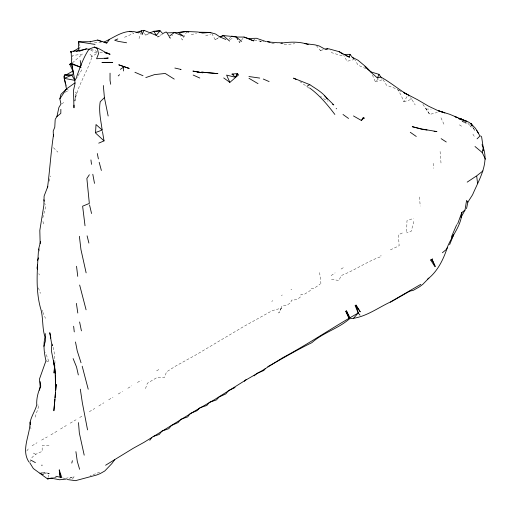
<?xml version="1.0" encoding="UTF-8"?>
<svg xmlns="http://www.w3.org/2000/svg" width="511" height="511" viewBox="0 0 511 511"><rect width="100%" height="100%" fill="white"/><g stroke="black" fill="none" stroke-linecap="round" stroke-linejoin="round"><path stroke-width="0.38" stroke-dasharray="2.56 1.92" d="M406.647 231.598L406.98 220.752L413.712 218.293M74.893 101.037L75.398 91.98L76.305 92.976L74.893 101.037C77.793 84.877 87.751 71.566 92.178 55.967L88.454 53.176M55.003 363.104L54.607 354.34L52.32 343.775M39.577 251.105L39.909 248.039M49.158 181.201L50.461 176.033M42.809 217.865L45.677 206.776L44.783 203.276M413.821 221.487L411.234 231.215L406.699 232.882M29.97 461.97C30.999 456.112 37.105 453.251 42.145 451.481L42.177 445.739L50.104 445.822M47.996 477.523L49.267 473.314L41.404 472.247M35.106 417.161L39.092 405.159L37.533 405.006M139.024 38.6L141.406 31.465M145.52 388.609L147.334 383.269L156.89 377.591L164.67 377.322L166.458 371.925L175.88 365.927L195.298 355.26L243.102 326.88L272.146 310.701L281.274 308.133L282.046 305.827L286.147 305.54L290.555 302.946L291.589 300.104L296.086 299.759L299.976 297.498L301.088 294.291L304.454 294.279L310.113 290.65L310.688 288.696L313.639 288.645L320.058 284.173M186.892 31.503L182.293 40.024L180.581 36.453M78.624 50.199L80.304 47.159L79.192 43.793M383.039 79.588L386.54 85.222L397.456 89.272L400.963 94.88L403.818 101.759L407.689 95.595M77.94 75.743L81.511 70.48L81.281 67.414M169.409 37.028L170.169 38.312L172.437 35.118M26.776 451.015L28.827 448.179M236.561 37.635L239.659 42.502L241.096 40.688M241.575 40.082L243.012 38.268M72.37 479.043L74.14 476.808L64.469 478.475M92.178 55.967L91.405 56.855L96.924 53.399M229.158 38.836L230.614 37.201M372.404 74.989L375.33 81.728L379.928 77.448M72.441 62.84L82.59 54.07L72.441 55.61L72.441 59.225M157.018 35.827L157.816 37.041L161.482 34.448M331.102 275.576L335.114 272.868M271.731 301.413L272.855 300.685M98.872 405.958L103.874 402.802M32.084 445.777L37.028 442.73M79.671 417.557L83.434 415.258M137.395 382.509L141.285 380.133M50.921 434.867L57.04 431.15M156.602 370.89L160.052 368.789M341.073 269.054L343.96 267.298M79.02 47.938L80.304 47.159M60.553 429.004L66.334 425.497M127.82 388.271L131.864 385.818M108.658 399.8L112.995 397.181M281.357 295.562L282.296 295M89.297 411.713L94.803 408.417M290.931 289.807L291.768 289.309M118.258 393.994L122.48 391.49M70.16 423.191L76.056 419.761M41.615 440.099L47.344 436.879M211.848 33.566L215.131 39.615L218.58 37.712M144.249 33.464L145.814 35.087L150.33 32.659M61.671 103.707L63.779 102.602M157.816 37.041L162.524 34.601M65.191 92.223L68.749 90.421L66.487 88.92M390.404 249.873L399.136 245.759L398.427 234.721L402.84 232.78M215.131 39.615L219.168 37.731M229.771 39.577L233.917 37.788M124.531 37.271L133.722 33.311L132.432 32.615M145.814 35.087L149.276 33.605M99.632 472.151L90.172 475.875M380.178 256.892C366.528 261.804 354.653 270.46 341.048 275.608L339.042 280.494L330.623 279.262M205.658 35.891L211.164 33.828M403.818 101.759L411.719 99.255L415.188 104.94M69.266 478.334L74.14 476.808M191.274 34.786L196.531 33.151M316.354 45.536L320.263 50.365L323.271 49.478M54.888 477.587L56.299 477.191M375.33 81.728L382.337 79.786M422.878 104.34L429.706 114.426L437.327 112.452M354.634 59.397L347.033 61.32L343.769 55.239M53.221 477.644L55.399 477.133M320.263 50.365L323.354 49.797M271.699 43.633L275.557 43.448M284.161 44.706L294.758 43.761M99.83 52.837L104.423 52.473M261.357 41.314L254.765 40.26M426.212 109.035L431.207 109.124M261.351 41.353L259.888 41.314L263.817 41.634M43.065 473.135L49.267 473.314L41.046 472.541M94.375 42.151L101.204 42.496M320.365 283.298L320.927 283.362L319.63 272.593M380.535 255.807L381.27 255.902M90.837 49.599L93.756 50.078L97.173 51.72M62.617 477.906L64.897 478.443M96.898 52.85L94.363 52.173L90.345 49.771M342.095 55.82L332.022 52.799L330.157 50.519M365.806 68.646L358.07 65.146L355.017 60.036M45.964 360.766L49.113 362.19L45.447 352.603M400.126 90.888L398.037 89.93L401.474 91.629M33.317 453.059L35.719 454.228M323.489 98.604L328.043 101.229M459.408 124.844L462.544 126.817M461.554 120.724L464.812 122.812L461.65 120.685M309.04 88.122L299.861 81.562M463.994 121.509L466.824 123.975L463.937 121.267M53.457 147.698L57.909 152.137M320.563 96.157L321.649 97.288M467.852 123.215L471.18 127.086L468.753 124.135M410.352 97.652L411.719 99.255M425.618 108.006L429.706 114.426M236.555 37.488L239.659 42.502M472.886 134.099L475.045 137.619M169.377 36.952L170.169 38.312M473.652 128.382L474.745 130.343L473.684 128.363M472.471 126.492L474.336 129.966L473.64 128.58M65.951 84.341L66.884 86.365M440.98 117.786L443.995 124.352M42.86 312.24L45.466 318.353M38.421 287.878L40.426 293.371M42.068 310.19L42.566 311.563M38.855 273.609L39.315 274.988M52.448 344.471L52.818 345.915L52.224 343.533M42.95 221.467L43.94 225.69M30.622 426.321L31.005 429.183M440.086 151.512L441.031 163.316M433.149 163.341L433.705 168.33M419.454 197.003L420.227 206.067M281.274 308.133L278.763 313L281.274 308.133"/><path stroke-width="0.77" d="M110.044 73.156L110.037 80.393L110.689 84.264M60.854 109.328L60.822 113.314L56.913 116.578L55.175 119.389M123.585 70.978L123.624 67.311L123.145 67.139M38.529 249.215L38.504 249.553C37.444 268.748 35.285 288.543 40.369 307.59C43.524 317.127 41.883 327.449 44.994 337.036C43.141 344.963 44.15 352.948 45.964 360.766L39.424 379.175L40.177 386.367L39.532 390.219M74.018 105.125L73.967 107.815L73.482 90.562L75.181 82.91M483.195 150.815L483.259 147.858L481.618 136.903L480.71 135.92M40.152 243.549L39.82 230.378L43.895 205.179L44.106 196.09L47.849 186.368M41.928 465.693L41.953 465.055M55.162 119.97L54.779 127.239L53.208 131.008L53.399 136.111M38.504 249.553L40.593 241.492M59.25 469.941L60.292 477.102L59.25 469.941L61.735 477.536L55.776 476.278M55.041 397.769L55.469 392.365M47.478 187.85C49.829 170.214 50.851 152.444 53.502 134.878M55.437 374.103L53.438 360.453L55.067 369.434L55.654 390.053L55.52 375.604M54.913 399.308L53.872 410.761L56.216 384.4L55.654 390.053M54.409 369.217L54.038 373.036L54.549 365.608L54.683 367.109L51.522 351.504L51.7 344.139L49.771 332.68L50.372 335.35M54.556 367.69L54.779 365.397M482.001 144.677C490.432 162.006 479.235 179.061 472.579 194.774L467.852 202.184L466.517 208.641M461.133 216.728L461.791 212.576L465.023 210.053L466.588 200.421L467.852 202.184M37.546 264.985L37.022 268.083L37.482 269.463M56.913 116.578L58.912 107.431L60.969 104.072L59.851 98.866L60.924 94.382L66.487 88.92L74.893 82.903L74.817 80.355L71.757 64.162L71.201 52.837M345.921 55.642L349.39 57.155L350.016 54.345L343.909 54.415M71.802 463.087L72.377 460.692M485.45 159.215L482.199 152.489L483.278 148.362M43.895 346.317L45.447 340.869L45.262 333.574M447.259 247.771C443.382 259.473 437.601 271.469 427.592 279.159M76.695 76.522C80.201 67.203 83.389 57.494 89.003 49.197L94.407 47.069C100.105 48.379 104.531 52.659 110.095 54.281L104.959 52.607M37.514 260.655L38.497 257.857M95.736 132.458L102.174 130.069L96.017 124.537L95.538 133.007L104.04 140.876L98.738 143.15M457.594 224.067L461.791 212.576C461.612 226.264 450.779 236.612 446.684 249.164L442.392 252.734M89.355 174.749L86.87 178.467L89.336 203.429L82.622 206.189L85.024 225.779M449.61 244.692L453.659 234.683L451.328 238.809M371.005 72.3L377.45 78.004L378.996 74.351L370.418 71.783M451.354 237.034L456.668 224.789M144.013 30.334L142.141 34.607L141.624 30.749L144.013 30.334L156.296 35.38L160.064 30.756L162.702 33.585L166.101 31.95L166.752 32.519M403.62 92.478L417.8 99.856L428.672 106.25L438.17 110.727L449.61 114.26L466.319 121.19M199.539 32.219L210.13 32.404L215.642 34.033L219.96 36.952L223.805 35.604L236.165 36.862M461.018 217.424L465.023 210.053M235.424 77.27L237.468 73.546L238.528 74.97L235.648 77.372L237.468 73.546L232 74.127L235.424 77.27L226.603 75.104L229.854 82.373L235.347 77.653M353.471 115.946L361.405 120.494L363.142 117.556L364.547 118.271M59.851 98.866L66.487 88.92L64.239 78.349L64.603 74.913L71.84 75.174L73.277 73.629L71.757 64.162L69.771 64.303L72.926 71.048L65.964 75.002L64.603 74.913L63.881 76.656L65.638 83.663M74.817 80.355L71.84 75.174L64.239 78.349L74.817 80.355L77.046 77.059M231.585 36.109L236.171 37.028L243.971 37.06L253.488 40.874L254.337 39.66M149.761 440.31L151.473 437.927M359.987 315.159L358.23 313.019L355.1 305.463L356.02 305.872L360.255 311.838L356.014 304.907L358.23 313.019C332.782 327.372 308.612 343.865 282.832 357.662L262.571 370.379L245.261 380.356L214.409 399.704L195.604 410.537L143.898 442.405L133.167 448.332L114.739 459.613L111.794 463.662L104.749 471.001L100.245 473.569L96.751 474.981L75.5 480.666L67.305 479.542M104.046 42.483L106.818 43.007L109.431 39.551M161.463 431.661L159.253 434.471L153.019 436.509M265.579 368.354L263.772 370.513L257.09 373.337L254.076 375.866M267.796 366.655C282.442 358.581 296.789 349.946 311.819 342.702C322.99 332.642 338.186 328.739 349.543 318.775L353.446 318.327L358.23 313.019M361.405 120.494L363.896 117.875M244.411 381.308L246.302 379.341M428.901 278.093L422.814 284.32L419.729 286.677L413.38 290.293L409.669 291.193L390.41 302.212M103.337 85.522L104.41 97.627L100.22 101.772C98.553 111.104 100.935 120.775 102.174 130.069M477.07 138.839L479.957 136.022L476.776 130.477M118.239 75.903L119.593 74.683M482.94 170.936L476.674 175.854L477.542 183.2M472.196 125.77L471.206 123.739L472.266 125.719M120.404 69.343L123.458 67.19M467.188 182.133L476.252 176.103M114.739 459.613L105.605 465.24M420.821 284.34L390.059 302.161C377.968 307.865 366.936 316.188 353.446 318.327M73.239 51.451L78.375 48.328M430.652 259.997L432.625 258.86L432.491 260.412L434.963 266.742L430.652 259.997L432.491 260.412L435.385 266.448M307.028 86.193L309.794 84.647C316.015 88.952 323.22 92.555 327.308 99.185M71.776 63.204L69.771 64.303L71.719 63.511L80.572 67.139L71.757 64.162M235.086 387.53L228.506 390.602L225.817 393.892L219.225 396.938L216.415 399.934L209.523 402.291L206.795 405.472L199.878 407.752L197.035 410.684L190.328 413.463L187.69 416.88L180.83 419.295L178.128 422.546L171.504 425.51L168.764 428.672L161.904 431.099M104.02 42.043C114.898 37.252 125.827 27.735 138.449 32.902L141.624 30.749L135.983 32.57M117.811 38.932L114.694 40.235L118.073 41.321L126.587 42.771M150.33 32.659L153.824 31.267L160.064 30.756L155.689 31.375M377.45 78.004L380.503 76.912C390.059 81.996 398.28 89.227 407.669 94.695L404.227 92.989M145.795 77.583L154.507 74.619L165.219 73.45L174.238 79.103M79.077 51.311L86.455 48.89L89.374 49.363M76.196 51.349L86.455 48.89M29.753 462.698L33.343 468.542L47.568 478.922L51.043 478.149L59.621 479.765L66.424 479.063M71.048 52.812L70.659 51.439L78.285 50.806L78.522 41.768L90.153 41.717L97.665 40.056L106.818 43.007M325.673 49.375L328.765 48.807L339.189 51.7L349.39 57.155M47.568 478.922L52.69 477.989M104.442 58.663L108.262 58.018L96.585 58.746L98.534 53.725L97.467 48.903L94.407 47.069M280.954 43.186C289.986 41.857 299.555 41.365 308.286 44.559M327.736 48.692L324.772 49.037L319.132 45.945L315.108 44.885L304.377 43.531M210.13 32.404L202.612 33.055L197.974 32.001L186.892 31.503L178.313 32.5L167.014 32.87L169.128 36.396L174.251 32.563L183.768 36.37L178.313 32.5L185.806 31.567L188.827 32.212M243.971 37.06L248.333 38.497L256.471 38.274L265.733 41.48M65.964 75.002L71.84 75.174M267.745 41.953L278.265 42.771M434.114 131.314L436.943 131.589L421.09 128.881L412.262 126.677L422.763 129.449L427.036 130.024M466.901 122.11L465.949 121.005L458.725 118.661C463.087 120.2 469.392 120.966 471.902 125.125M278.821 42.637L282.5 43.116M232 74.127L233.45 74.312M198.9 72.255L202.714 72.766L192.903 71.08L198.9 72.255L197.514 71.987M248.94 76.529L259.729 78.081M95.052 44.412L78.522 41.768L78.969 43.116M180.613 69.375L181.073 69.47L174.851 68.04M266.493 41.314L270.102 42.145M105.157 52.659L108.83 53.61L105.055 52.518M309.794 84.647L293.538 78.145L296.035 79.397M97.665 40.056L101.932 41.781M225.83 39.468L219.96 36.952L223.352 35.31L223.805 35.604M134.917 72.275L142.997 75.73M263.274 79.039L269.112 81.575M193.177 75.06L199.801 78.036M248.333 38.497L253.488 40.874M39.96 473.052L43.397 474.674M350.016 54.345L352.239 57.258L357.936 60.196L364.445 65.6L369.97 71.316M457.23 117.696L455.033 116.553L456.987 117.805M461.625 119.095L460.603 118.558L461.733 119.542M129.845 31.222L131.135 31.918M90.153 41.717L90.581 41.959M31.19 460.309L35.412 462.64M332.623 104.295L333.785 104.947L324.721 95.896M248.991 78.292L258.023 83.663M441.127 138.653L446.269 141.988M339.189 51.7L342.581 54.038M410.269 132.285L416.273 136.469M343.002 114.483L348.559 118.469M223.722 77.94L229.854 82.373M236.171 37.028L241.729 41.385M309.621 87.969C319.573 95.187 327.474 104.736 334.865 114.458M475.006 146.497L482.199 152.489M223.646 35.949L229.611 41.072M352.239 57.258L353.676 58.541M371.452 72.345L365.026 66.213L368.616 69.924M336.181 108.421L336.551 108.811M381.519 77.985L378.996 74.351M471.11 123.809L475.422 128.255L478.5 133.314M408.985 96.049L407.804 94.388M153.824 31.267L156.296 35.38M70.659 51.439L71.316 52.62M470.976 123.713L472.094 125.795M28.935 461.976C21.481 450.849 28.661 437.473 29.862 425.657C29.772 418.049 34.882 412.051 36.754 404.929C36.364 398.516 38.057 392.014 40.752 386.22L40.184 381.621M73.118 358.575L76.535 366.962L78.33 374.94M81.038 362.784L77.25 350.955L75.481 341.974M82.188 366.202L88.218 389.21M79.614 469.29L77.289 461.382L75.909 451.641M86.084 309.807L79.652 285.042M99.185 162.294L101.37 170.47M50.781 337.931L50.417 336.532L50.787 337.975M43.882 199.775L44.24 201.174M87.094 235.839L88.901 243.083M86.135 272.868L80.936 249.496L79.39 236.299M89.559 204.981L91.552 213.528M108.153 115.997L104.41 97.627M79.601 321.975L81.421 330.853M97.301 153.536L98.393 158.895M87.547 429.879L82.335 402.751L80.31 389.171M84.206 455.173L79.333 432.996L78.49 422.591M92.804 174.264L94.503 183.385M102.456 131.538L104.04 140.876M77.806 313.039L76.388 303.387M80.233 60.547L81.045 65.887M30.04 422.029L30.43 424.89M90.932 159.898L91.514 164.357M77.736 276.342L76.535 266.263M73.629 326.242L74.274 331.907M348.943 317.363L348.917 318.27L345.749 311.135L348.943 317.363L349.875 317.695L346.407 310.726L348.943 317.363M109.82 62.361L101.945 62.393L112.707 62.419L109.82 62.361M217.807 73.622L201.66 72.134L217.807 73.622M443.248 112.337L438.502 110.804L444.845 112.893L443.248 112.337M128.018 68.027L118.756 64.808L129.206 68.455L128.018 68.027"/></g></svg>
